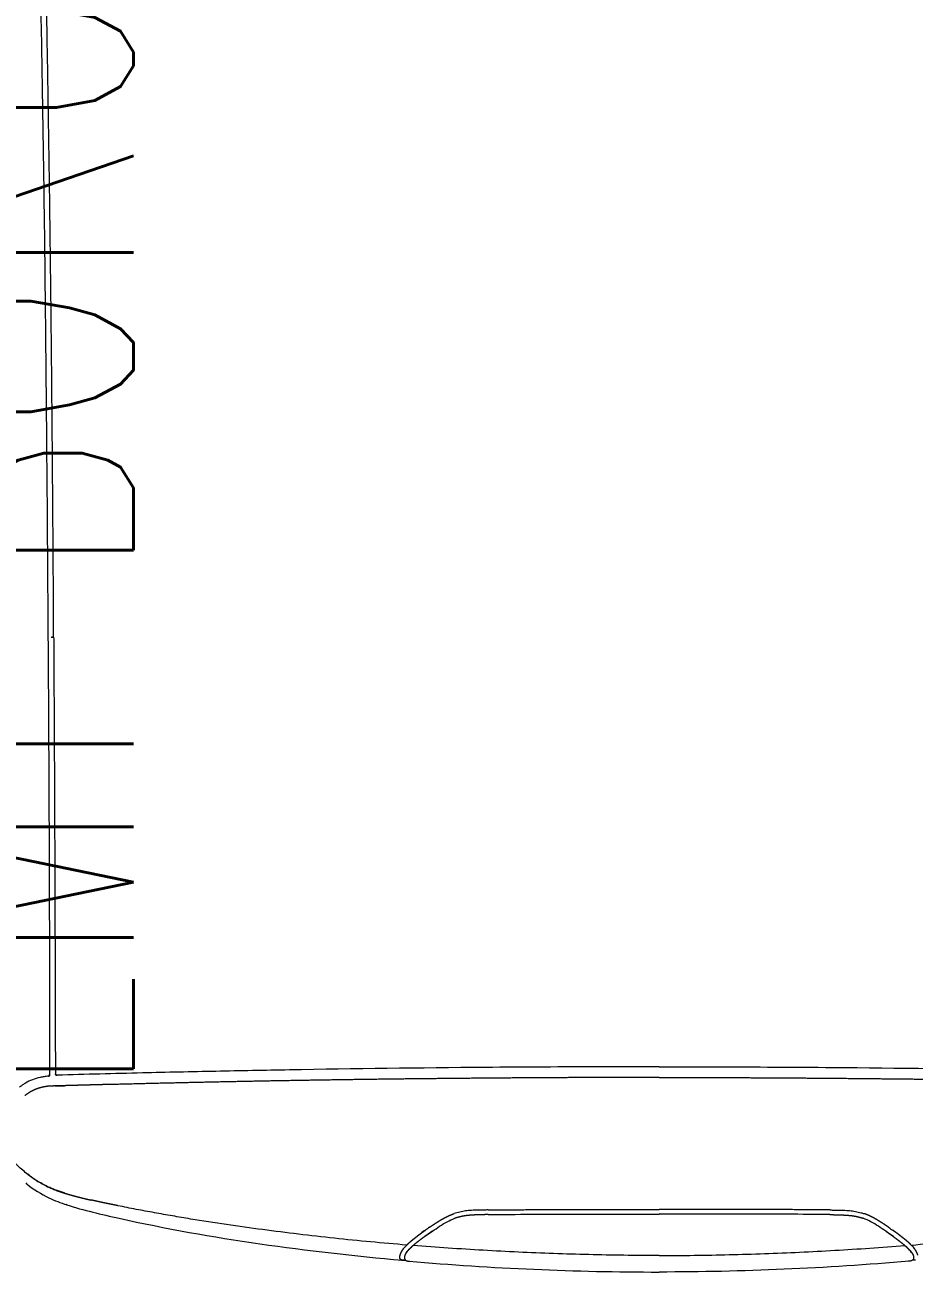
# Model space of a CAD drawing. Extents: x -2012 to 34975, y -1043 to 8321.
# Drawn here: x 32130.5 to 32202.8, y 472 to 573.4 of the extents above; entities that cross this region are included whole.
import ezdxf
from ezdxf.enums import TextEntityAlignment as Align
from ezdxf.xclip import XClip

# ---------------------------------------------------------------- set-up
doc = ezdxf.new("R2010")
doc.units = 0
doc.header["$LTSCALE"] = 25
doc.header["$XCLIPFRAME"] = 0
doc.layers.get('0').update_dxf_attribs({"color": 9, "lineweight": 9})
doc.layers.add('04', color=9, linetype='Continuous', lineweight=9)
doc.layers.add('E-LİNYE', color=7, linetype='Continuous', lineweight=30)
doc.styles.add('E-YAZI', font='txttw.shx')

# ---------------------------------------------------------------- blocks, each defined once
blk = doc.blocks.new('p-araba-polo')
blk.add_line((3.4596, 0), (3.4596, 0))
at = {"extrusion": (0, 0, -1)}
blk.add_line((3.4596, 0), (3.4596, 0), dxfattribs=at)
for points, knots in [([(3.3406, 0), (3.3406, 0.0157), (3.3407, 0.0471), (3.3408, 0.0942), (3.3414, 0.1788), (3.3425, 0.2677), (3.3443, 0.3606), (3.3454, 0.4121), (3.3465, 0.4551), (3.3471, 0.4781), (3.3475, 0.4896)], [0, 0, 0, 0, 0.095818, 0.191637, 0.287456, 0.612278, 0.734598, 0.85691, 0.928456, 1, 1, 1, 1]), ([(3.4856, 0.2052), (3.4847, 0.215), (3.4831, 0.2347), (3.4791, 0.2738), (3.4733, 0.3227), (3.4669, 0.3666), (3.4619, 0.3959), (3.4593, 0.4106), (3.4566, 0.4254), (3.4546, 0.4353), (3.4536, 0.4402)], [0, 0, 0, 0, 0.12452, 0.248713, 0.496885, 0.746467, 0.809383, 0.872586, 0.936113, 1, 1, 1, 1]), ([(3.488, 0.2075), (3.4876, 0.2071), (3.4868, 0.2064), (3.486, 0.2056), (3.4856, 0.2052)], [0, 0, 0, 0, 0.499798, 1, 1, 1, 1]), ([(3.4922, 0.2059), (3.4918, 0.2056), (3.4909, 0.205), (3.4896, 0.2039), (3.4884, 0.2027), (3.4876, 0.2019), (3.4873, 0.2015)], [0, 0, 0, 0, 0.251991, 0.502315, 0.75048, 1, 1, 1, 1]), ([(3.4711, 0.1868), (3.4715, 0.1873), (3.4723, 0.1884), (3.4739, 0.1907), (3.475, 0.1923), (3.4758, 0.1934)], [0, 0, 0, 0, 0.250034, 0.500022, 1, 1, 1, 1]), ([(3.4873, 0.2015), (3.4868, 0.201), (3.4864, 0.2005), (3.486, 0.2), (3.486, 0.2)], [0, 0, 0, 0, 0.98477, 1, 1, 1, 1]), ([(3.4941, 0), (3.494, 0.0095), (3.494, 0.0286), (3.4934, 0.0572), (3.4926, 0.0858), (3.4914, 0.1144), (3.4899, 0.143), (3.4881, 0.1715), (3.4867, 0.1905), (3.486, 0.2)], [0, 0, 0, 0, 0.142857, 0.285713, 0.428571, 0.57143, 0.714285, 0.857141, 1, 1, 1, 1]), ([(3.486, 0.2), (3.486, 0.2), (3.486, 0.2), (3.486, 0.2), (3.486, 0.2), (3.486, 0.2), (3.486, 0.2), (3.486, 0.2), (3.486, 0.2), (3.486, 0.2)], [0, 0, 0, 0, 0.339646, 0.501479, 0.627426, 1, 1, 1, 1, 1, 1, 1]), ([(3.4742, 0.1844), (3.4729, 0.1824), (3.4703, 0.1785), (3.4665, 0.1725), (3.4647, 0.1682), (3.4638, 0.166)], [0, 0, 0, 0, 0.334985, 0.668743, 1, 1, 1, 1]), ([(3.4787, 0.1907), (3.4779, 0.1897), (3.4764, 0.1876), (3.4749, 0.1855), (3.4742, 0.1844)], [0, 0, 0, 0, 0.499955, 1, 1, 1, 1]), ([(3.457, 0.139), (3.4571, 0.1403), (3.4571, 0.143), (3.4572, 0.1475), (3.4573, 0.1524), (3.4578, 0.1574), (3.4585, 0.1613), (3.4593, 0.1644), (3.4598, 0.166), (3.46, 0.1668)], [0, 0, 0, 0, 0.137192, 0.28895, 0.489273, 0.658174, 0.826629, 0.913291, 1, 1, 1, 1]), ([(3.4608, 0.1389), (3.4607, 0.1273), (3.4605, 0.1042), (3.4604, 0.0694), (3.4604, 0.0347), (3.4604, 0.0116), (3.4604, 0)], [0, 0, 0, 0, 0.250071, 0.500208, 0.75029, 1, 1, 1, 1]), ([(3.3406, 0), (3.3406, -0.0157), (3.3407, -0.0471), (3.3408, -0.0942), (3.3414, -0.1788), (3.3425, -0.2677), (3.3443, -0.3606), (3.3454, -0.4121), (3.3465, -0.4551), (3.3471, -0.4781), (3.3475, -0.4896)], [0, 0, 0, 0, 0.095818, 0.191637, 0.287456, 0.612278, 0.734598, 0.85691, 0.928456, 1, 1, 1, 1]), ([(3.4608, -0.1389), (3.4607, -0.1273), (3.4605, -0.1041), (3.4604, -0.0694), (3.4604, -0.0347), (3.4604, -0.0116), (3.4604, 0)], [0, 0, 0, 0, 0.250071, 0.500208, 0.75029, 1, 1, 1, 1]), ([(3.4941, 0), (3.494, -0.0095), (3.494, -0.0286), (3.4934, -0.0572), (3.4926, -0.0858), (3.4914, -0.1144), (3.4899, -0.143), (3.4881, -0.1715), (3.4867, -0.1905), (3.486, -0.2)], [0, 0, 0, 0, 0.142857, 0.285713, 0.428571, 0.57143, 0.714285, 0.857141, 1, 1, 1, 1]), ([(3.457, -0.139), (3.4571, -0.1403), (3.4571, -0.143), (3.4572, -0.1475), (3.4573, -0.1524), (3.4578, -0.1574), (3.4585, -0.1613), (3.4593, -0.1644), (3.4598, -0.166), (3.46, -0.1667)], [0, 0, 0, 0, 0.137192, 0.28895, 0.489273, 0.658174, 0.826629, 0.913291, 1, 1, 1, 1]), ([(3.4742, -0.1844), (3.4729, -0.1824), (3.4703, -0.1785), (3.4665, -0.1725), (3.4647, -0.1682), (3.4638, -0.166)], [0, 0, 0, 0, 0.334985, 0.668743, 1, 1, 1, 1]), ([(3.4711, -0.1868), (3.4715, -0.1873), (3.4723, -0.1884), (3.4739, -0.1907), (3.475, -0.1923), (3.4758, -0.1934)], [0, 0, 0, 0, 0.250034, 0.500022, 1, 1, 1, 1]), ([(3.4787, -0.1907), (3.4779, -0.1897), (3.4764, -0.1876), (3.4749, -0.1855), (3.4742, -0.1844)], [0, 0, 0, 0, 0.499955, 1, 1, 1, 1]), ([(3.4873, -0.2015), (3.4868, -0.201), (3.4864, -0.2005), (3.486, -0.2), (3.486, -0.2)], [0, 0, 0, 0, 0.98477, 1, 1, 1, 1]), ([(3.486, -0.2), (3.486, -0.2), (3.486, -0.2), (3.486, -0.2), (3.486, -0.2), (3.486, -0.2), (3.486, -0.2), (3.486, -0.2), (3.486, -0.2), (3.486, -0.2)], [0, 0, 0, 0, 0.339646, 0.501479, 0.627426, 1, 1, 1, 1, 1, 1, 1]), ([(3.4922, -0.2059), (3.4918, -0.2056), (3.4909, -0.205), (3.4896, -0.2039), (3.4884, -0.2027), (3.4876, -0.2019), (3.4873, -0.2015)], [0, 0, 0, 0, 0.251991, 0.502315, 0.75048, 1, 1, 1, 1]), ([(3.4856, -0.2052), (3.4847, -0.215), (3.4831, -0.2347), (3.4791, -0.2738), (3.4733, -0.3227), (3.4669, -0.3666), (3.4619, -0.3959), (3.4593, -0.4106), (3.4566, -0.4254), (3.4546, -0.4353), (3.4536, -0.4402)], [0, 0, 0, 0, 0.12452, 0.248713, 0.496885, 0.746467, 0.809383, 0.872586, 0.936113, 1, 1, 1, 1]), ([(3.488, -0.2075), (3.4876, -0.2071), (3.4868, -0.2064), (3.486, -0.2056), (3.4856, -0.2052)], [0, 0, 0, 0, 0.499798, 1, 1, 1, 1]), ([(3.4976, -0.2098), (3.4977, -0.2097), (3.4978, -0.2094), (3.4979, -0.2086), (3.4979, -0.208), (3.4979, -0.2075)], [0, 0, 0, 0, 0.249881, 0.499707, 1, 1, 1, 1]), ([(3.3562, -0.4912), (3.3562, -0.4906), (3.3562, -0.4894), (3.3561, -0.4878), (3.3561, -0.4864), (3.3561, -0.4854), (3.356, -0.4845), (3.356, -0.484), (3.356, -0.4837)], [0, 0, 0, 0, 0.252172, 0.502148, 0.651132, 0.794911, 0.894758, 1, 1, 1, 1]), ([(2.9914, -0.4925), (2.9681, -0.4926), (2.9215, -0.4929), (2.8515, -0.4934), (2.7815, -0.494), (2.7115, -0.4947), (2.6414, -0.4956), (2.5713, -0.4966), (2.5012, -0.4978), (2.4311, -0.4992), (2.361, -0.501), (2.2908, -0.5031), (2.2441, -0.5049), (2.2208, -0.5057)], [0, 0, 0, 0, 0.090909, 0.181819, 0.272729, 0.363638, 0.454547, 0.545456, 0.636366, 0.727274, 0.818182, 0.909092, 1, 1, 1, 1]), ([(2.3554, -0.506), (2.3703, -0.5056), (2.4001, -0.5048), (2.4448, -0.5038), (2.4895, -0.5028), (2.5342, -0.502), (2.5789, -0.5013), (2.6236, -0.5006), (2.6682, -0.5), (2.7129, -0.4995), (2.7575, -0.499), (2.8022, -0.4986), (2.8468, -0.4982), (2.8914, -0.4978), (2.936, -0.4975), (2.9805, -0.4972), (3.0251, -0.4969), (3.0696, -0.4966), (3.0993, -0.4965), (3.1141, -0.4964)], [0, 0, 0, 0, 0.058823, 0.117647, 0.17647, 0.235294, 0.294117, 0.352941, 0.411764, 0.470588, 0.529411, 0.588235, 0.647058, 0.705882, 0.764706, 0.823529, 0.882353, 0.941176, 1, 1, 1, 1]), ([(3.1141, -0.4964), (3.1335, -0.4963), (3.1724, -0.4962), (3.2307, -0.496), (3.2791, -0.4958), (3.3179, -0.4958), (3.3372, -0.4958), (3.3469, -0.4958)], [0, 0, 0, 0, 0.250049, 0.500074, 0.750085, 0.874591, 1, 1, 1, 1]), ([(3.2865, -0.4958), (3.2865, -0.4958), (3.2865, -0.4958), (3.2865, -0.4958), (3.2865, -0.4958), (3.2865, -0.4958), (3.2865, -0.4958)], [0, 0, 0, 0, 1, 1, 1, 1, 1, 1, 1]), ([(3.2865, -0.4958), (3.2865, -0.4958), (3.2865, -0.4958), (3.2865, -0.4958), (3.2865, -0.4958), (3.2865, -0.4958), (3.2865, -0.4958)], [0, 0, 0, 0, 1, 1, 1, 1, 1, 1, 1]), ([(3.3038, -0.4958), (3.3038, -0.4958), (3.3038, -0.4958), (3.3038, -0.4958), (3.3038, -0.4958), (3.3038, -0.4958), (3.3038, -0.4958)], [0, 0, 0, 0, 1, 1, 1, 1, 1, 1, 1]), ([(3.3038, -0.4958), (3.3038, -0.4958), (3.3038, -0.4958), (3.3038, -0.4958), (3.3038, -0.4958), (3.3038, -0.4958), (3.3038, -0.4958)], [0, 0, 0, 0, 1, 1, 1, 1, 1, 1, 1]), ([(3.3475, -0.4896), (3.3475, -0.49), (3.3475, -0.4908), (3.3468, -0.491), (3.3464, -0.4911)], [0, 0, 0, 0, 0.548693, 1, 1, 1, 1]), ([(3.3469, -0.4958), (3.347, -0.4958), (3.3472, -0.4958), (3.3475, -0.4958), (3.3479, -0.4959), (3.3482, -0.4962), (3.3483, -0.4965), (3.3483, -0.4967)], [0, 0, 0, 0, 0.126989, 0.253376, 0.501595, 0.750756, 1, 1, 1, 1]), ([(3.3483, -0.4967), (3.3484, -0.4979), (3.3487, -0.5002), (3.3495, -0.5047), (3.351, -0.5099), (3.3533, -0.5145), (3.3554, -0.5178), (3.3566, -0.5194), (3.3572, -0.5202)], [0, 0, 0, 0, 0.125989, 0.249779, 0.499456, 0.749332, 0.870647, 1, 1, 1, 1]), ([(3.4381, -0.4974), (3.4386, -0.4963), (3.4397, -0.4941), (3.4405, -0.4918), (3.441, -0.4906)], [0, 0, 0, 0, 0.498968, 1, 1, 1, 1]), ([(3.441, -0.4906), (3.4405, -0.4918), (3.4397, -0.4941), (3.4386, -0.4963), (3.4381, -0.4974)], [0, 0, 0, 0, 0.501096, 1, 1, 1, 1]), ([(3.4331, -0.5064), (3.4331, -0.5064), (3.4322, -0.5078), (3.4303, -0.5106), (3.4283, -0.5132), (3.4273, -0.5145)], [0, 0, 0, 0, 0.000023, 0.502974, 1, 1, 1, 1]), ([(3.4331, -0.5064), (3.434, -0.5049), (3.4358, -0.502), (3.4373, -0.4989), (3.4381, -0.4974)], [0, 0, 0, 0, 0.504884, 1, 1, 1, 1]), ([(3.4381, -0.4974), (3.4373, -0.4989), (3.4358, -0.502), (3.434, -0.5049), (3.4331, -0.5064)], [0, 0, 0, 0, 0.494609, 1, 1, 1, 1]), ([(3.4273, -0.5145), (3.4262, -0.5159), (3.4239, -0.5188), (3.4208, -0.522), (3.4183, -0.5245), (3.4164, -0.5263), (3.4145, -0.5281), (3.4126, -0.5298), (3.4107, -0.5315), (3.4088, -0.5331), (3.4068, -0.5347), (3.4049, -0.5363), (3.403, -0.5378), (3.4015, -0.539), (3.4005, -0.5397), (3.4, -0.5401), (3.3996, -0.5405), (3.3991, -0.5408), (3.3986, -0.5412), (3.3981, -0.5416), (3.3976, -0.542), (3.3973, -0.5422), (3.3971, -0.5423)], [0, 0, 0, 0, 0.127806, 0.254933, 0.318226, 0.381331, 0.444235, 0.506923, 0.569381, 0.631599, 0.69357, 0.755292, 0.816773, 0.878031, 0.893313, 0.908584, 0.923844, 0.939093, 0.954332, 0.969563, 0.984785, 1, 1, 1, 1])]:
    blk.add_open_spline(points, degree=3, knots=knots)
for points, degree in [([(3.3493, 0), (3.3493, 0.0367), (3.3494, 0.0735), (3.3496, 0.1102), (3.3499, 0.1469), (3.3503, 0.1836), (3.3507, 0.2203)], 6), ([(3.484, 0.2036), (3.4831, 0.2026), (3.4822, 0.2016), (3.4814, 0.2006), (3.4806, 0.1996), (3.4798, 0.1986)], 5), ([(3.4852, 0.2048), (3.4849, 0.2046), (3.4847, 0.2043), (3.4845, 0.2041), (3.4842, 0.2038), (3.484, 0.2036)], 5), ([(3.4856, 0.2052), (3.4854, 0.2051), (3.4853, 0.2049), (3.4852, 0.2048)], 3), ([(3.4873, 0.2015), (3.488, 0.2023), (3.4888, 0.2031), (3.4896, 0.2039), (3.4905, 0.2047), (3.4913, 0.2053), (3.4922, 0.2059)], 6), ([(3.4938, 0.2106), (3.4927, 0.2103), (3.4916, 0.2099), (3.4906, 0.2093), (3.4897, 0.2087), (3.4888, 0.2081), (3.488, 0.2075)], 6), ([(3.4922, 0.2059), (3.4931, 0.2065), (3.494, 0.2069), (3.4949, 0.2072), (3.4958, 0.2073), (3.4965, 0.2072), (3.4971, 0.2069)], 6), ([(3.4971, 0.2069), (3.4978, 0.2065), (3.4982, 0.2059), (3.4985, 0.2053), (3.4986, 0.2045), (3.4987, 0.2036), (3.4988, 0.2026)], 6), ([(3.4979, 0.2087), (3.4979, 0.208), (3.4979, 0.2073), (3.4979, 0.2065)], 3), ([(3.4987, 0.2034), (3.5046, 0.1358), (3.5075, 0.0679), (3.5075, 0)], 3), ([(3.4758, 0.1934), (3.4754, 0.1927), (3.4749, 0.1921), (3.4744, 0.1914), (3.4739, 0.1908), (3.4735, 0.1901)], 5), ([(3.4778, 0.196), (3.4774, 0.1955), (3.477, 0.195), (3.4766, 0.1944), (3.4762, 0.1939), (3.4758, 0.1934)], 5), ([(3.4798, 0.1986), (3.4794, 0.198), (3.479, 0.1975), (3.4786, 0.197), (3.4782, 0.1965), (3.4778, 0.196)], 5), ([(3.4787, 0.1907), (3.4801, 0.1926), (3.4815, 0.1945), (3.4829, 0.1964), (3.4844, 0.1983), (3.486, 0.2)], 5), ([(3.486, 0.2), (3.4862, 0.2003), (3.4865, 0.2006), (3.4867, 0.2009), (3.487, 0.2012), (3.4873, 0.2015)], 5), ([(3.4711, 0.1868), (3.4701, 0.1852), (3.469, 0.1837), (3.468, 0.1821), (3.467, 0.1805), (3.466, 0.1789), (3.465, 0.1773)], 6), ([(3.4742, 0.1844), (3.4751, 0.1857), (3.476, 0.1869), (3.4769, 0.1882), (3.4778, 0.1895), (3.4787, 0.1907)], 5), ([(3.465, 0.1773), (3.4645, 0.1765), (3.4641, 0.1756), (3.4636, 0.1748), (3.4631, 0.174), (3.4627, 0.1731), (3.4623, 0.1722)], 6), ([(3.4623, 0.1722), (3.4618, 0.1713), (3.4614, 0.1704), (3.461, 0.1695), (3.4607, 0.1686), (3.4603, 0.1677), (3.46, 0.1668)], 6), ([(3.4608, 0.1389), (3.4609, 0.1435), (3.461, 0.1481), (3.4611, 0.1527), (3.4614, 0.1573), (3.4623, 0.1618), (3.4638, 0.166)], 6), ([(3.457, 0.139), (3.4568, 0.1158), (3.4567, 0.0926), (3.4566, 0.0695), (3.4566, 0.0463), (3.4566, 0.0232), (3.4566, 0)], 6), ([(3.3493, 0), (3.3493, -0.0367), (3.3494, -0.0735), (3.3496, -0.1102), (3.3499, -0.1469), (3.3503, -0.1836), (3.3507, -0.2203)], 6), ([(3.457, -0.139), (3.4568, -0.1158), (3.4567, -0.0926), (3.4566, -0.0695), (3.4566, -0.0463), (3.4566, -0.0232), (3.4566, 0)], 6), ([(3.4987, -0.2034), (3.5046, -0.1358), (3.5075, -0.0679), (3.5075, 0)], 3), ([(3.4608, -0.1389), (3.4609, -0.1435), (3.461, -0.1481), (3.4611, -0.1527), (3.4614, -0.1573), (3.4623, -0.1618), (3.4638, -0.166)], 6), ([(3.4623, -0.1722), (3.4618, -0.1713), (3.4614, -0.1704), (3.461, -0.1695), (3.4607, -0.1686), (3.4603, -0.1677), (3.46, -0.1667)], 6), ([(3.465, -0.1773), (3.4645, -0.1765), (3.4641, -0.1756), (3.4636, -0.1748), (3.4631, -0.174), (3.4627, -0.1731), (3.4623, -0.1722)], 6), ([(3.4711, -0.1868), (3.4701, -0.1852), (3.469, -0.1837), (3.468, -0.1821), (3.467, -0.1805), (3.466, -0.1789), (3.465, -0.1773)], 6), ([(3.4758, -0.1934), (3.4754, -0.1927), (3.4749, -0.1921), (3.4744, -0.1914), (3.4739, -0.1908), (3.4735, -0.1901)], 5), ([(3.4742, -0.1844), (3.4751, -0.1857), (3.476, -0.1869), (3.4769, -0.1882), (3.4778, -0.1895), (3.4787, -0.1907)], 5), ([(3.4787, -0.1907), (3.4801, -0.1926), (3.4815, -0.1945), (3.4829, -0.1964), (3.4844, -0.1983), (3.486, -0.2)], 5), ([(3.4778, -0.196), (3.4774, -0.1955), (3.477, -0.195), (3.4766, -0.1944), (3.4762, -0.1939), (3.4758, -0.1934)], 5), ([(3.4798, -0.1986), (3.4794, -0.198), (3.479, -0.1975), (3.4786, -0.197), (3.4782, -0.1965), (3.4778, -0.196)], 5), ([(3.484, -0.2036), (3.4831, -0.2026), (3.4822, -0.2016), (3.4814, -0.2006), (3.4806, -0.1996), (3.4798, -0.1986)], 5), ([(3.486, -0.2), (3.4862, -0.2003), (3.4865, -0.2006), (3.4867, -0.2009), (3.487, -0.2012), (3.4873, -0.2015)], 5), ([(3.4873, -0.2015), (3.488, -0.2023), (3.4888, -0.2031), (3.4896, -0.2039), (3.4905, -0.2047), (3.4913, -0.2053), (3.4922, -0.2059)], 6), ([(3.4971, -0.2069), (3.4978, -0.2065), (3.4982, -0.2059), (3.4985, -0.2053), (3.4986, -0.2045), (3.4987, -0.2036), (3.4988, -0.2026)], 6), ([(3.4638, -0.4393), (3.4806, -0.3636), (3.491, -0.2862), (3.4979, -0.2087)], 3), ([(3.4852, -0.2048), (3.4849, -0.2046), (3.4847, -0.2043), (3.4845, -0.2041), (3.4842, -0.2038), (3.484, -0.2036)], 5), ([(3.4856, -0.2052), (3.4854, -0.2051), (3.4853, -0.2049), (3.4852, -0.2048)], 3), ([(3.4938, -0.2106), (3.4927, -0.2103), (3.4916, -0.2099), (3.4906, -0.2093), (3.4897, -0.2087), (3.4888, -0.2081), (3.488, -0.2075)], 6), ([(3.4922, -0.2059), (3.4931, -0.2065), (3.494, -0.2069), (3.4949, -0.2072), (3.4958, -0.2073), (3.4965, -0.2072), (3.4971, -0.2069)], 6), ([(3.4963, -0.2108), (3.496, -0.2108), (3.4956, -0.2109), (3.4952, -0.2109), (3.4947, -0.2108), (3.4943, -0.2107), (3.4938, -0.2106)], 6), ([(3.4976, -0.2098), (3.4975, -0.2101), (3.4973, -0.2103), (3.4971, -0.2104), (3.4969, -0.2106), (3.4966, -0.2107), (3.4963, -0.2108)], 6), ([(3.4979, -0.2087), (3.4979, -0.2089), (3.4978, -0.2092), (3.4978, -0.2094), (3.4977, -0.2096), (3.4976, -0.2098)], 5), ([(3.4979, -0.2087), (3.4979, -0.208), (3.4979, -0.2073), (3.4979, -0.2065)], 3), ([(3.4979, -0.2075), (3.4979, -0.2077), (3.4979, -0.208), (3.4979, -0.2082), (3.4979, -0.2085), (3.4979, -0.2087)], 5), ([(3.3507, -0.2203), (3.3512, -0.257), (3.3517, -0.2937), (3.3524, -0.3304), (3.3531, -0.3669), (3.354, -0.4035), (3.3549, -0.4398)], 6), ([(3.3549, -0.4398), (3.3549, -0.4434), (3.355, -0.4471), (3.3551, -0.4508), (3.3552, -0.4544), (3.3553, -0.4581), (3.3554, -0.4618)], 6), ([(3.4536, -0.4402), (3.4532, -0.442), (3.4529, -0.4438), (3.4525, -0.4456), (3.4521, -0.4474), (3.4518, -0.4492), (3.4514, -0.451)], 6), ([(3.4529, -0.4818), (3.4574, -0.468), (3.4605, -0.4536), (3.4638, -0.4393)], 3), ([(3.4514, -0.451), (3.451, -0.4529), (3.4506, -0.4547), (3.4502, -0.4565), (3.4498, -0.4583), (3.4494, -0.4601), (3.449, -0.4619)], 6), ([(3.3554, -0.4618), (3.3555, -0.4654), (3.3556, -0.4691), (3.3557, -0.4728), (3.3558, -0.4764), (3.3559, -0.4801), (3.356, -0.4837)], 6), ([(3.4464, -0.4728), (3.4469, -0.471), (3.4473, -0.4692), (3.4478, -0.4673), (3.4482, -0.4655), (3.4486, -0.4637), (3.449, -0.4619)], 6), ([(3.4434, -0.4835), (3.4439, -0.4817), (3.4445, -0.4799), (3.445, -0.4781), (3.4455, -0.4763), (3.4459, -0.4746), (3.4464, -0.4728)], 6), ([(3.356, -0.4837), (3.356, -0.4842), (3.356, -0.4848), (3.356, -0.4853), (3.3561, -0.4858), (3.3561, -0.4864), (3.3561, -0.4869), (3.3561, -0.4874)], 7), ([(3.4434, -0.4835), (3.4429, -0.4849), (3.4425, -0.4863), (3.442, -0.4878), (3.4415, -0.4892), (3.441, -0.4906)], 5), ([(3.441, -0.4906), (3.4415, -0.4892), (3.442, -0.4878), (3.4425, -0.4863), (3.4429, -0.4849), (3.4434, -0.4835)], 5), ([(3.4472, -0.4963), (3.4494, -0.4917), (3.4513, -0.4868), (3.4529, -0.4818)], 3), ([(3.4529, -0.4816), (3.4529, -0.4817), (3.4529, -0.4819), (3.4528, -0.482), (3.4527, -0.4821), (3.4526, -0.4822), (3.4523, -0.4824)], 6), ([(2.9913, -0.4945), (2.9913, -0.4944), (2.9914, -0.4941), (2.9914, -0.4937), (2.9914, -0.4931), (2.9914, -0.4925)], 5), ([(2.9914, -0.4925), (3.0422, -0.4922), (3.093, -0.4919), (3.1438, -0.4917), (3.1945, -0.4915), (3.2452, -0.4914), (3.2959, -0.4912), (3.3464, -0.4911)], 7), ([(2.9914, -0.4925), (2.9914, -0.4929), (2.9914, -0.4932), (2.9914, -0.4935), (2.9914, -0.4938), (2.9914, -0.494)], 5), ([(3.3464, -0.4911), (3.3469, -0.4911), (3.3472, -0.4911), (3.3475, -0.4905), (3.3475, -0.4901), (3.3475, -0.4896)], 5), ([(3.3483, -0.4967), (3.3483, -0.4963), (3.3481, -0.496), (3.3478, -0.4958), (3.3474, -0.4958), (3.3469, -0.4958)], 5), ([(3.3561, -0.4874), (3.3561, -0.488), (3.3561, -0.4885), (3.3561, -0.4891), (3.3562, -0.4896), (3.3562, -0.4901), (3.3562, -0.4907), (3.3562, -0.4912)], 7), ([(3.3562, -0.4912), (3.3562, -0.4922), (3.3563, -0.4932), (3.3563, -0.4942), (3.3563, -0.4951), (3.3564, -0.496), (3.3564, -0.4968), (3.3565, -0.4974)], 7), ([(3.4362, -0.5141), (3.4404, -0.5087), (3.4441, -0.5027), (3.4472, -0.4963)], 3), ([(3.3565, -0.4974), (3.3569, -0.5005), (3.3575, -0.5036), (3.3584, -0.5064), (3.3595, -0.5091), (3.3609, -0.5115), (3.3624, -0.5138), (3.3641, -0.5159)], 7), ([(3.4273, -0.5145), (3.4285, -0.513), (3.4297, -0.5114), (3.4309, -0.5098), (3.432, -0.5081), (3.4331, -0.5064)], 5), ([(3.4363, -0.5139), (3.4362, -0.5141), (3.4361, -0.5142), (3.4359, -0.5144), (3.4357, -0.5145), (3.4355, -0.5147), (3.4352, -0.5148)], 6)]:
    blk.add_open_spline(points, degree=degree)

msp = doc.modelspace()

# ---------------------------------------------------------------- block references
at = {"layer": '04'}
ref = msp.add_blockref('p-araba-polo', (32182.08, 822.74), dxfattribs=dict(at, xscale=100, yscale=100, zscale=100, rotation=270))
XClip(ref).set_block_clipping_path([(-0.0924763951, -0.9835002962), (4.0650970395, 0.9845199444)])

# ---------------------------------------------------------------- texts
at = {"layer": 'E-LİNYE', "color": 3, "linetype": 'Continuous', "style": 'E-YAZI', "width": 0.6}
msp.add_text('EMT BORU ICERISINDEN', height=21.875, rotation=90, dxfattribs=at).set_placement((32128.38, 589.19), align=Align.MIDDLE_CENTER)

doc.saveas('drawing.dxf')
